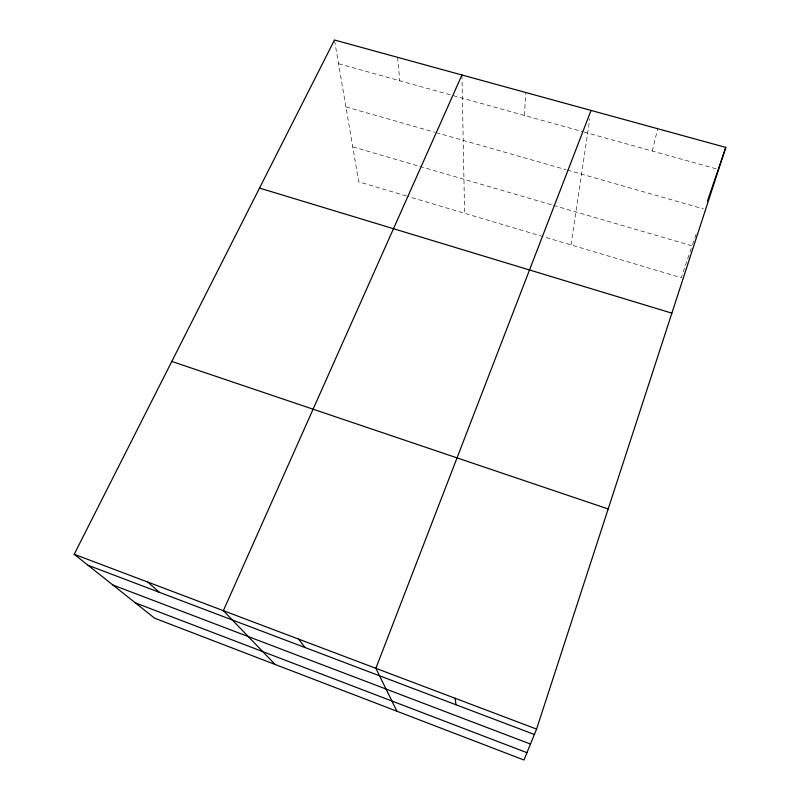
<?xml version="1.0" encoding="UTF-8"?>
<svg xmlns="http://www.w3.org/2000/svg" width="800" height="800" viewBox="0 0 800 800"><rect width="100%" height="100%" fill="white"/><g stroke="black" fill="none" stroke-linecap="round" stroke-linejoin="round"><path stroke-width="0.6" stroke-dasharray="4 3" d="M524.39 115.44L525.82 92.52M571.01 244.92L589.81 118.77M652.29 151.04L657.69 128.72M692.55 244.65L696.18 234.02M338.52 63.71L582.9 131.73M584.1 132.06L717.07 169.07M345.91 106.9L434.77 132.25M435.95 132.59L566.02 169.69M567.22 170.03L703.46 208.89M352.74 146.84L418.57 166.04M419.76 166.39L552.38 205.06M553.56 205.41L692.14 245.83L681.25 277.69L407.61 196.35M406.41 195.99L358.72 181.82L334.67 41.19M397.53 57.31L399.81 80.77M461.95 74.99L464.59 213.29"/><path stroke-width="1.2" d="M536.58 729.08L725.79 147.41L334.47 40L74.21 554.27L154.64 618.21L523.96 760L536.58 729.08L74.21 554.27M707.46 201.03L725.79 147.41M591.05 110.43L375.86 668.32L396.94 711.23M461.95 74.99L223.37 610.66L275.09 664.45M259.53 188.07L671.87 313.16M171.8 361.43L608.17 508.98M88.07 565.29L534.37 734.48M112.89 585.01L530.46 744.07M135.34 602.87L526.95 752.67M147.82 582.1L159.29 592.29M298.62 639.12L305 647.53M455.15 698.3L455.96 704.75"/></g></svg>
